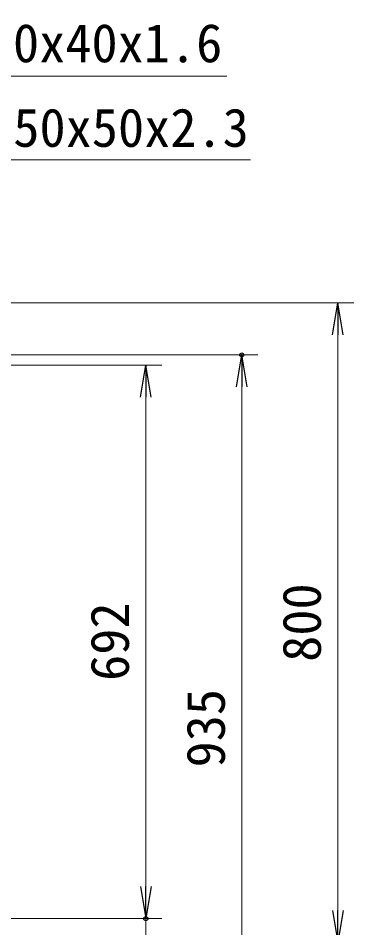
# Model space of a CAD drawing. Units: millimetres, scale not verified. Extents: x -4200 to 4200, y -2970 to 2970.
# Drawn here: x -1184 to -765, y -204 to 934 of the extents above; entities that cross this region are included whole.
import ezdxf
from ezdxf.enums import TextEntityAlignment as Align

# ---------------------------------------------------------------- set-up
doc = ezdxf.new("R2010")
doc.units = ezdxf.units.MM
doc.header["$LTSCALE"] = 10
doc.header["$PDMODE"] = 32
doc.header["$PDSIZE"] = 5
for name, color, linetype, lineweight in [('0-0_D-STR-TXT', 7, 'Continuous', 13), ('0-5_D-STR-DIM', 7, 'Continuous', 13), ('0-6_0', 7, 'Continuous', 25), ('0-7_Defpoints', 6, 'Continuous', 25)]:
    doc.layers.add(name, color=color, linetype=linetype, lineweight=lineweight)
doc.styles.add('ＭＳ ゴシック', font='')
doc.styles.get('ＭＳ ゴシック').set_extended_font_data('MS Gothic')

# ---------------------------------------------------------------- blocks, each defined once
blk = doc.blocks.new('_Open')
at = {"layer": '0-6_0'}
blk.add_line((-10, 1.667), (0, 0), dxfattribs=at)
blk.add_lwpolyline([(-10, -1.667), (0, 0), (-10, 0)], dxfattribs=at)

msp = doc.modelspace()

# ---------------------------------------------------------------- linework, layer by layer
at = {"layer": '0-0_D-STR-TXT'}
for points in [[(-923.1, 861.42), (-1493.69, 861.42), (-1666.96, 516.49)], [(-893.69, 756.8), (-1464.28, 756.8), (-1572.86, 510.76)]]:
    msp.add_lwpolyline(points, dxfattribs=at)
at = {"layer": '0-5_D-STR-DIM'}
for p, q in [((-1252.75, 577.69), (-764.53, 577.69)), ((-784.53, 537.69), (-784.53, -182.31)), ((-1569, 512.68), (-884.53, 512.68)), ((-1665.95, 499.68), (-1004.53, 499.68)), ((-904.53, -382.31), (-904.53, 472.68)), ((-1024.53, 459.68), (-1024.53, -152.32)), ((-1024.53, -152.32), (-1024.53, -112.32)), ((-1252.75, -192.32), (-1004.53, -192.32)), ((-1252.75, -192.32), (-1004.53, -192.32)), ((-1024.53, -192.32), (-1024.53, -222.31))]:
    msp.add_line(p, q, dxfattribs=at)
at = {"layer": '0-7_Defpoints'}
for p in [(-904.53, 512.68), (-1024.53, -192.32)]:
    msp.add_point(p, dxfattribs=at)

# ---------------------------------------------------------------- block references
at = {"layer": '0-5_D-STR-DIM', "xscale": 4, "yscale": 4}
for p, rotation in [((-784.53, 577.69), 90), ((-904.53, 512.68), 90), ((-1024.53, 499.68), 90), ((-1024.53, -192.32), 270), ((-1024.53, -192.32), 270), ((-784.53, -222.31), 270)]:
    msp.add_blockref('_Open', p, dxfattribs=dict(at, rotation=rotation))

# ---------------------------------------------------------------- texts
at = {"layer": '0-0_D-STR-TXT', "style": 'ＭＳ ゴシック'}
for s, p in [('縦枠 □-40x40x1.6', (-1485.57, 864.25)), ('門柱 □-50x50x2.3', (-1452.44, 758.46))]:
    msp.add_text(s, height=48.09, dxfattribs=at).set_placement(p, align=Align.BOTTOM_LEFT)
at = {"layer": '0-5_D-STR-DIM', "style": 'ＭＳ ゴシック'}
for s, p in [('800', (-791.28, 128.81)), ('692', (-1031.28, 104.96)), ('935', (-911.28, -3.29))]:
    msp.add_text(s, height=48.09, rotation=90, dxfattribs=at).set_placement(p, align=Align.BOTTOM_LEFT)

doc.saveas('drawing.dxf')
